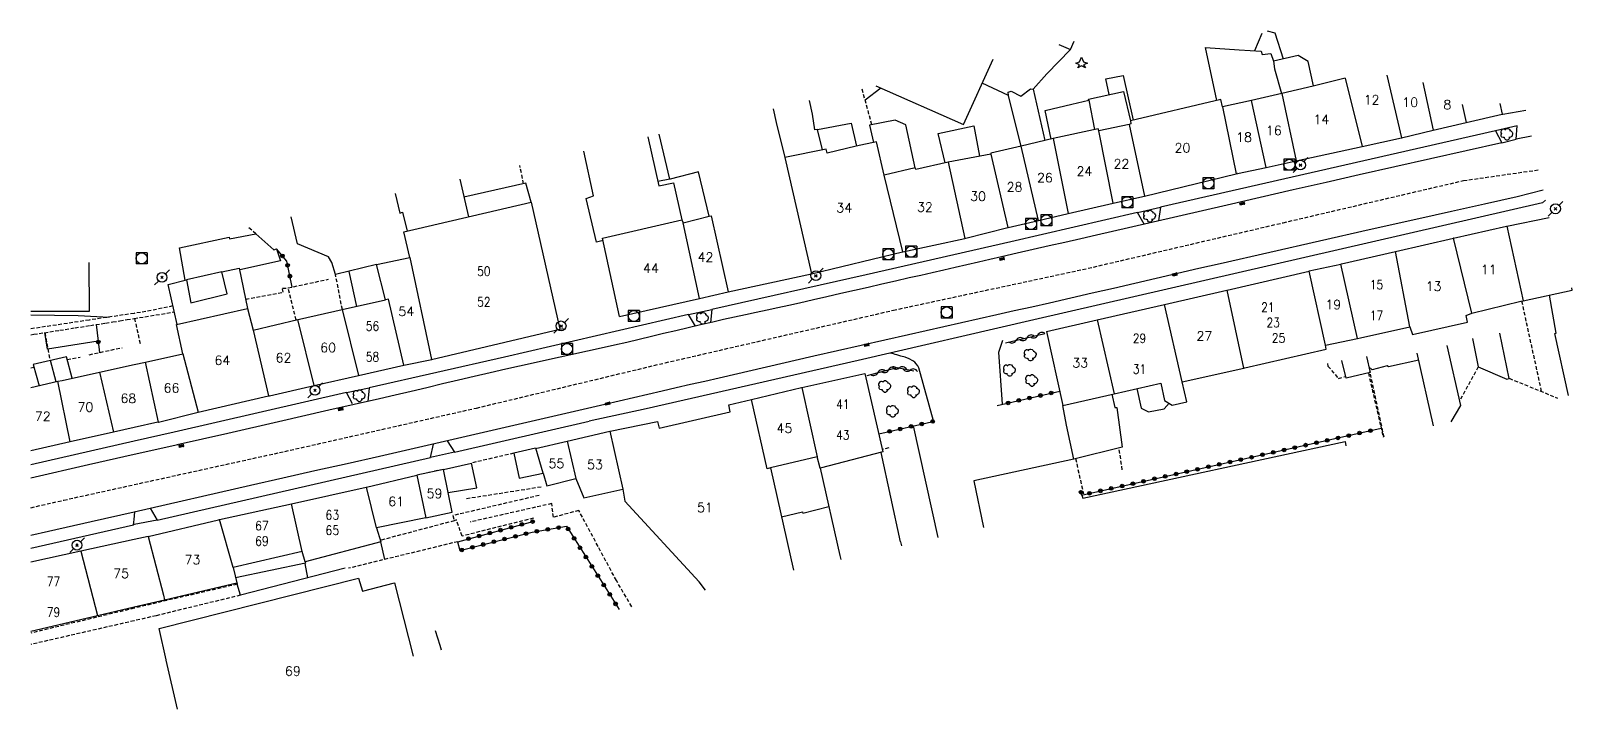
# Model space of a CAD drawing. Header units: millimetres. Extents: x 254999 to 256000, y 142999 to 144000.
# Drawn here: x 255000 to 255209, y 143312.3 to 143404.2 of the extents above; entities that cross this region are included whole.
import ezdxf
from ezdxf.enums import TextEntityAlignment as Align

# ---------------------------------------------------------------- set-up
doc = ezdxf.new("R2010")
doc.units = ezdxf.units.MM
doc.linetypes.add('DASHED', pattern=[0.75, 0.5, -0.25])
doc.layers.get('0').update_dxf_attribs({"linetype": 'CONTINUOUS'})
for name, color, linetype in [('W0001', 6, 'DASHED'), ('W0006', 2, 'CONTINUOUS'), ('W0008', 7, 'CONTINUOUS'), ('W0014', 7, 'CONTINUOUS'), ('W0017', 7, 'CONTINUOUS'), ('W0101', 7, 'CONTINUOUS'), ('W0104', 1, 'CONTINUOUS'), ('W0112', 1, 'DASHED'), ('W0300', 7, 'CONTINUOUS'), ('W0303', 7, 'CONTINUOUS'), ('W0310', 3, 'CONTINUOUS'), ('W0323', 7, 'CONTINUOUS'), ('W0401', 7, 'CONTINUOUS'), ('W0420', 7, 'CONTINUOUS'), ('W0473', 7, 'CONTINUOUS'), ('W0991', 7, 'CONTINUOUS'), ('W1102', 7, 'CONTINUOUS')]:
    doc.layers.add(name, color=color, linetype=linetype)
doc.styles.get("Standard").update_dxf_attribs({"font": 'romans.shx', "width": 0.85})

# ---------------------------------------------------------------- blocks, each defined once
blk = doc.blocks.new('T473')
for p, q in [((-0.166667, 0.166667), (0.166667, -0.166667)), ((-0.166667, -0.166667), (0.166667, 0.166667)), ((0.500001, 0.500001), (1.000002, 1.000002)), ((-1.000002, -1.000002), (-0.500001, -0.500001))]:
    blk.add_line(p, q)
blk.add_ellipse((0, 0), major_axis=(0.471405, 0.471405), ratio=1, start_param=5.4977871438, end_param=11.780972451)
blk = doc.blocks.new('T420')
for p, q in [((0.75, 0.75), (-0.75, 0.75)), ((-0.75, 0.75), (-0.75, -0.75)), ((0.75, 0.75), (0.75, -0.75)), ((0.75, -0.75), (-0.75, -0.75))]:
    blk.add_line(p, q)
blk.add_ellipse((0, 0), major_axis=(-0.53, 0.53), ratio=1, start_param=3.926991, end_param=10.210176)
blk = doc.blocks.new('T401')
for p, q in [((-0.3, 0.3), (0, 0.3)), ((-0.3, -0.25), (-0.3, 0.3)), ((-0.3, 0.15), (0, 0.15)), ((-0.3, 0), (0, 0)), ((0, 0.3), (0, -0.25)), ((-0.3, -0.15), (0, -0.15)), ((-0.3, -0.25), (-0.3, -0.3)), ((-0.3, -0.3), (0, -0.3)), ((0, -0.3), (0, -0.25))]:
    blk.add_line(p, q)
blk = doc.blocks.new('T300')
for p, q in [((-0.8, 0.51), (-0.86, 0.34)), ((-0.86, 0.34), (-0.86, 0.17)), ((-0.86, 0.17), (-0.74, 0.06)), ((-0.69, 0.63), (-0.8, 0.51)), ((-0.8, -0.06), (-0.74, 0.06)), ((-0.74, 0.06), (-0.69, 0.11)), ((-0.57, 0.69), (-0.69, 0.63)), ((-0.46, 0.69), (-0.57, 0.69)), ((-0.29, 0.63), (-0.46, 0.69)), ((-0.29, 0.63), (-0.17, 0.74)), ((-0.23, 0.57), (-0.29, 0.63)), ((-0.17, 0.74), (-0.06, 0.8)), ((-0.06, 0.8), (0.06, 0.8)), ((0.06, 0.8), (0.23, 0.74)), ((0.23, 0.74), (0.34, 0.63)), ((0.34, 0.63), (0.4, 0.51)), ((0.46, 0.46), (0.34, 0.46)), ((0.4, 0.51), (0.4, 0.46)), ((0.57, 0.4), (0.46, 0.46)), ((0.57, 0.4), (0.69, 0.29)), ((0.69, 0.29), (0.74, 0.17)), ((0.74, 0.06), (0.69, -0.17)), ((0.74, 0.17), (0.74, 0.06)), ((-0.8, -0.17), (-0.8, -0.06)), ((-0.8, -0.23), (-0.8, -0.17)), ((-0.74, -0.34), (-0.8, -0.23)), ((-0.69, -0.4), (-0.74, -0.34)), ((-0.51, -0.46), (-0.69, -0.4)), ((-0.4, -0.46), (-0.51, -0.46)), ((-0.4, -0.46), (-0.34, -0.46)), ((-0.34, -0.46), (-0.34, -0.4)), ((-0.34, -0.51), (-0.34, -0.46)), ((-0.29, -0.63), (-0.34, -0.51)), ((-0.17, -0.74), (-0.29, -0.63)), ((-0.06, -0.8), (-0.17, -0.74)), ((0.06, -0.8), (-0.06, -0.8)), ((0.17, -0.74), (0.06, -0.8)), ((0.23, -0.69), (0.17, -0.74)), ((0.29, -0.46), (0.23, -0.46)), ((0.29, -0.63), (0.23, -0.69)), ((0.46, -0.4), (0.29, -0.46)), ((0.34, -0.51), (0.29, -0.63)), ((0.34, -0.51), (0.34, -0.46)), ((0.57, -0.34), (0.46, -0.4)), ((0.63, -0.29), (0.57, -0.34)), ((0.69, -0.17), (0.63, -0.29))]:
    blk.add_line(p, q)
blk = doc.blocks.new('T303')
for p, q in [((-0.77, 0), (-0.28, 0.21)), ((-0.28, -0.21), (-0.77, 0)), ((-0.28, 0.21), (0, 0.83)), ((0, 0.83), (0.28, 0.21)), ((0.28, 0.21), (0.83, 0)), ((0.83, 0), (0.28, -0.21)), ((-0.49, -0.63), (-0.28, -0.21)), ((0, -0.35), (-0.49, -0.63)), ((0.56, -0.63), (0, -0.35)), ((0.28, -0.21), (0.56, -0.63))]:
    blk.add_line(p, q)
blk = doc.blocks.new('t310o')
at = {"color": 0, "linetype": 'Continuous'}
for centre, start, end in [((-0.5, 0.38), 216.8699, 323.1304), ((0.5, -0.37), 36.8699, 143.1303)]:
    blk.add_arc(centre, 0.625, start, end, dxfattribs=at)
blk = doc.blocks.new('t323o')
at = {"color": 0, "linetype": 'Continuous'}
for radius in [0.25, 0.15]:
    blk.add_circle((0, 0), radius, dxfattribs=at)

msp = doc.modelspace()

# ---------------------------------------------------------------- linework, layer by layer
at = {"layer": 'W0001'}
for points in [[(255014, 143342.71), (255033.71, 143347.05), (255060.42, 143353.09), (255086.02, 143359.22), (255116.95, 143366.34), (255143.37, 143372.03), (255169.8, 143378.2), (255194.24, 143383.91), (255204.47, 143385.37)], [(255000, 143339.59), (255004.47, 143340.61), (255014, 143342.71)]]:
    msp.add_lwpolyline(points, dxfattribs=at)
at = {"layer": 'W0006'}
for points in [[(255198.58, 143390.63), (255153.17, 143380.29)], [(255198.58, 143390.63), (255199.46, 143389.02)], [(255205.37, 143381.26), (255204.98, 143380.89), (255136, 143365.05), (255112.17, 143359.54), (255083.42, 143353), (255075.72, 143351.29)], [(255150.96, 143378.01), (255150.05, 143379.57), (255132.89, 143375.62), (255113.26, 143371.14), (255092.33, 143366.45), (255092.14, 143364.67)], [(255153.17, 143380.29), (255152.92, 143378.46)], [(255090.14, 143364.2), (255089.18, 143365.77), (255064.23, 143360), (255045.88, 143355.84), (255045.69, 143353.99)], [(255043.62, 143353.64), (255042.8, 143355.18), (255019.42, 143349.81)], [(255019.42, 143349.81), (255014, 143348.58)], [(255056.47, 143348.64), (255057.44, 143347.11), (255075.72, 143351.29)], [(255123.03, 143335.53), (255119.69, 143350.68)], [(255014, 143348.58), (255000, 143345.4)], [(255016.17, 143339.5), (255017.13, 143337.91), (255054.2, 143346.38), (255054.62, 143348.21)], [(255141.42, 143346.18), (255127.87, 143343.21), (255129.16, 143336.91)], [(255014, 143337.98), (255014.1, 143339.03)], [(255000, 143334.1), (255013.93, 143337.28), (255014, 143337.98)]]:
    msp.add_lwpolyline(points, dxfattribs=at)
at = {"layer": 'W0008'}
for points in [[(255199.46, 143389.01), (255201.4, 143389.51)], [(255199.43, 143389.01), (255194.6, 143387.93), (255189.76, 143386.85), (255184.93, 143385.76), (255180.1, 143384.67), (255175.62, 143383.66), (255171.15, 143382.64), (255166.67, 143381.61), (255162.2, 143380.59), (255158.85, 143379.82), (255155.51, 143379.06), (255152.16, 143378.29), (255148.81, 143377.52), (255146.66, 143377.03), (255144.51, 143376.53), (255142.36, 143376.04), (255140.21, 143375.54), (255138.06, 143375.05), (255135.9, 143374.56), (255133.75, 143374.06), (255131.6, 143373.57), (255130.04, 143373.21), (255128.48, 143372.86), (255126.91, 143372.5), (255125.35, 143372.14), (255123.79, 143371.79), (255122.22, 143371.43), (255120.66, 143371.07), (255119.1, 143370.72), (255117.24, 143370.29), (255115.38, 143369.87), (255113.53, 143369.44), (255111.67, 143369.01), (255109.81, 143368.59), (255107.95, 143368.16), (255106.1, 143367.74), (255104.24, 143367.32), (255102.77, 143367), (255101.29, 143366.67), (255099.82, 143366.35), (255098.35, 143366.04), (255096.88, 143365.72), (255095.4, 143365.39), (255093.93, 143365.07), (255092.46, 143364.74), (255090.8, 143364.36), (255089.13, 143363.97), (255087.47, 143363.57), (255085.8, 143363.18), (255084.14, 143362.78), (255082.48, 143362.38), (255080.81, 143361.99), (255079.15, 143361.61), (255077.31, 143361.19), (255075.47, 143360.78), (255073.62, 143360.38), (255071.78, 143359.97), (255069.94, 143359.57), (255068.09, 143359.16), (255066.25, 143358.75), (255064.41, 143358.34), (255062.27, 143357.85), (255060.12, 143357.35), (255057.98, 143356.86), (255055.84, 143356.35), (255053.7, 143355.85), (255051.56, 143355.35), (255049.41, 143354.85), (255047.27, 143354.35), (255040.42, 143352.78), (255033.57, 143351.21), (255026.71, 143349.65), (255019.86, 143348.09)], [(255205.07, 143382.6), (255201.52, 143381.71), (255197.08, 143380.73), (255192.64, 143379.74), (255188.21, 143378.74), (255181.46, 143377.23), (255174.72, 143375.71), (255167.98, 143374.18), (255161.24, 143372.65), (255158.35, 143371.99), (255155.46, 143371.32), (255152.57, 143370.65), (255149.68, 143369.98), (255146.79, 143369.31), (255143.9, 143368.64), (255141.01, 143367.97), (255138.12, 143367.31), (255135.73, 143366.77), (255133.34, 143366.24), (255130.96, 143365.7), (255128.57, 143365.17), (255126.18, 143364.64), (255123.8, 143364.1), (255121.41, 143363.57), (255119.02, 143363.03), (255112.59, 143361.57), (255106.17, 143360.1), (255099.74, 143358.62), (255093.32, 143357.15), (255091.38, 143356.7), (255089.45, 143356.26), (255087.52, 143355.81), (255085.58, 143355.36), (255083.65, 143354.92), (255081.72, 143354.47), (255079.78, 143354.02), (255077.85, 143353.58), (255070.2, 143351.81), (255062.56, 143350.05), (255054.91, 143348.29), (255047.27, 143346.54), (255042.89, 143345.55), (255038.52, 143344.56), (255034.15, 143343.58), (255029.77, 143342.6)], [(255019.93, 143348.11), (255014, 143346.78)], [(255014, 143346.78), (255007.81, 143345.39), (255000, 143343.6)], [(255029.78, 143342.6), (255014, 143339)], [(255014, 143339), (255008.2, 143337.68), (255002.41, 143336.36), (255000, 143335.82)]]:
    msp.add_lwpolyline(points, dxfattribs=at)
at = {"layer": 'W0014'}
for points in [[(255201.4, 143389.51), (255201.55, 143391.32), (255198.58, 143390.63)], [(255203.48, 143389.92), (255201.4, 143389.51)], [(255150.05, 143379.57), (255153.17, 143380.29)], [(255089.18, 143365.77), (255092.33, 143366.45)], [(255042.8, 143355.18), (255045.88, 143355.84)], [(255057.44, 143347.11), (255054.2, 143346.38)], [(255014, 143337.29), (255013.93, 143337.28)], [(255017.13, 143337.91), (255014, 143337.29)]]:
    msp.add_lwpolyline(points, dxfattribs=at)
at = {"layer": 'W0017'}
for points in [[(255000, 143365.71), (255006.42, 143365.65), (255010.64, 143365.42)], [(255131.74, 143353.62), (255131.26, 143360.67), (255131.8, 143362.3)], [(255120.4, 143358.53), (255120.25, 143358.8), (255120.06, 143359.06), (255119.84, 143359.29), (255119.59, 143359.49), (255119.08, 143359.77), (255118.54, 143359.97), (255117.98, 143360.12), (255117.44, 143360.28), (255117.2, 143360.35), (255116.97, 143360.42), (255116.73, 143360.48), (255116.49, 143360.54)], [(255122.4, 143351.34), (255120.39, 143358.52)], [(255142.3, 143341.95), (255142.62, 143340.87), (255178.2, 143348.56), (255178.31, 143347.99)], [(255054.82, 143322.93), (255055.45, 143320.98), (255055.63, 143320.34)]]:
    msp.add_lwpolyline(points, dxfattribs=at)
at = {"layer": 'W0101'}
for points in [[(255178.21, 143397.8), (255173.85, 143396.71), (255169.61, 143395.69)], [(255169.61, 143395.69), (255165.49, 143394.78)], [(255100.66, 143393.65), (255101.08, 143391.76), (255102.25, 143387.02)], [(255161.57, 143393.92), (255161.35, 143394.88), (255149.09, 143392.02), (255149.17, 143391.58), (255149.16, 143391.58), (255148.91, 143391.53)], [(255165.49, 143394.78), (255161.57, 143393.92)], [(255199.5, 143392.9), (255199.6, 143392.92), (255202.7, 143393.46), (255202.7, 143393.46), (255202.7, 143393.46)], [(255148.91, 143391.53), (255144.82, 143390.63)], [(255190.12, 143390.72), (255194.62, 143391.76)], [(255194.62, 143391.76), (255199.5, 143392.9)], [(255091.97, 143379.07), (255090.55, 143385.1), (255086.7, 143384.09), (255086.64, 143384.08), (255085.2, 143390.18)], [(255115.71, 143384.64), (255114.65, 143389.17), (255111.92, 143388.57), (255107.99, 143387.63), (255107.84, 143388.19), (255102.25, 143387.02)], [(255138.6, 143389.6), (255134.28, 143388.58)], [(255144.82, 143390.63), (255144.81, 143390.63), (255144.83, 143390.63), (255144.74, 143390.92), (255138.62, 143389.61), (255138.6, 143389.6)], [(255180.51, 143388.55), (255185.84, 143389.71)], [(255185.84, 143389.71), (255185.87, 143389.72), (255185.85, 143389.72), (255190.12, 143390.72)], [(255130.15, 143387.5), (255124.39, 143386.4)], [(255134.28, 143388.58), (255130.15, 143387.61), (255130.15, 143387.5)], [(255171.58, 143386.59), (255180.51, 143388.55)], [(255124.39, 143386.4), (255119.98, 143385.39), (255119.89, 143385.62), (255115.71, 143384.64)], [(255163.43, 143384.81), (255163.64, 143384.85), (255163.63, 143384.85), (255167.5, 143385.7)], [(255167.5, 143385.7), (255171.58, 143386.59)], [(255150.98, 143381.81), (255163.43, 143384.81)], [(255051.38, 143373.51), (255050.57, 143376.95), (255067.85, 143381)], [(255067.85, 143381), (255071.73, 143363.77)], [(255140.65, 143379.43), (255146.75, 143380.83)], [(255146.75, 143380.83), (255150.79, 143381.77), (255150.98, 143381.81)], [(255088.43, 143378.2), (255091.97, 143379.07)], [(255136.65, 143378.51), (255140.65, 143379.43)], [(255200.11, 143377.73), (255205.88, 143378.93)], [(255079.82, 143365.48), (255077.5, 143376.13), (255088.25, 143378.58), (255088.43, 143378.2)], [(255126.62, 143376.08), (255126.79, 143376.12), (255126.78, 143376.13), (255132.45, 143377.54)], [(255132.45, 143377.54), (255132.51, 143377.55), (255136.65, 143378.51)], [(255192.91, 143376.13), (255200.09, 143377.73), (255200.08, 143377.73), (255200.11, 143377.73)], [(255118.22, 143374.24), (255118.23, 143374.24), (255126.62, 143376.08)], [(255185.02, 143374.31), (255192.88, 143376.13), (255192.87, 143376.13), (255192.91, 143376.13)], [(255007.88, 143372.81), (255007.91, 143366.18), (255000, 143366.19)], [(255046.87, 143372.53), (255051.38, 143373.51), (255051.38, 143373.51)], [(255048.07, 143367.76), (255048.07, 143367.76), (255046.87, 143372.53)], [(255105.83, 143371.29), (255118.21, 143374.25), (255118.22, 143374.24)], [(255173.31, 143371.65), (255173.33, 143371.67), (255173.32, 143371.66), (255177.63, 143372.6)], [(255177.63, 143372.6), (255177.72, 143372.62), (255185.02, 143374.31)], [(255094.55, 143368.83), (255105.83, 143371.29)], [(255162.19, 143369.05), (255173.31, 143371.65)], [(255090.67, 143367.95), (255094.54, 143368.83)], [(255153.73, 143367.11), (255162.16, 143369.05), (255162.15, 143369.04), (255162.19, 143369.05)], [(255202.34, 143367.62), (255208.99, 143369.06), (255208.92, 143369.37)], [(255020.61, 143360.43), (255019.73, 143364.39), (255029.4, 143366.58), (255030.14, 143363.66)], [(255036.2, 143365.07), (255036.45, 143365.13), (255042.22, 143366.44)], [(255042.22, 143366.44), (255048.07, 143367.76), (255048.07, 143367.76)], [(255079.82, 143365.48), (255090.66, 143367.95), (255090.64, 143367.94), (255090.67, 143367.95)], [(255144.58, 143365.02), (255153.73, 143367.11)], [(255195.38, 143365.96), (255195.38, 143365.96), (255202.03, 143367.55), (255202.34, 143367.62)], [(255030.14, 143363.66), (255036.2, 143365.07)], [(255137.71, 143363.44), (255144.58, 143365.02)], [(255179.9, 143362.53), (255180.31, 143362.62), (255180.3, 143362.61), (255186.99, 143364.08)], [(255186.99, 143364.08), (255187.32, 143363.05), (255194.78, 143364.73), (255194.6, 143365.65), (255195.38, 143365.96)], [(255054.34, 143359.68), (255054.34, 143359.68), (255071.73, 143363.77)], [(255137.71, 143363.44), (255139.95, 143353.42), (255146.9, 143355.03)], [(255175.55, 143361.61), (255175.55, 143361.61), (255179.9, 143362.53)], [(255015.56, 143359.32), (255020.61, 143360.43)], [(255164.47, 143358.51), (255164.61, 143358.55), (255175.65, 143361.05), (255175.55, 143361.61)], [(255003.68, 143356.71), (255004.25, 143356.84), (255009.3, 143357.95)], [(255009.3, 143357.95), (255014, 143358.98)], [(255014, 143358.98), (255015.56, 143359.32)], [(255044.41, 143357.5), (255050.59, 143358.9), (255050.58, 143358.9)], [(255050.58, 143358.9), (255050.58, 143358.9), (255054.35, 143359.68), (255054.34, 143359.68)], [(255104.52, 143355.88), (255113.1, 143357.77)], [(255113.09, 143357.77), (255115.52, 143347.14), (255107.03, 143344.95), (255106.63, 143346.47)], [(255156.12, 143356.65), (255164.47, 143358.51)], [(255000, 143355.87), (255003.68, 143356.71)], [(255032.24, 143354.73), (255032.34, 143354.75), (255038.44, 143356.14)], [(255038.44, 143356.14), (255044.41, 143357.5)], [(255097.73, 143354.23), (255097.73, 143354.23), (255104.49, 143355.87), (255104.52, 143355.88)], [(255146.9, 143355.03), (255153.2, 143356.48), (255153.7, 143354.1), (255154.75, 143353.49), (255156.75, 143353.92), (255156.12, 143356.65)], [(255022.69, 143352.53), (255022.69, 143352.53), (255032.24, 143354.73)], [(255078.52, 143349.97), (255078.53, 143349.97), (255084.96, 143351.28), (255085.18, 143350.38), (255094.8, 143352.58), (255094.62, 143353.54), (255097.73, 143354.23)], [(255017.3, 143351.19), (255022.69, 143352.52), (255022.69, 143352.53)], [(255011.21, 143349.81), (255005.35, 143348.49)], [(255014, 143350.45), (255011.21, 143349.81)], [(255017.23, 143351.18), (255014, 143350.45)], [(255072.72, 143348.62), (255078.52, 143349.97)], [(255005.35, 143348.49), (255000, 143347.27)], [(255068.44, 143347.62), (255072.72, 143348.62)], [(255069.47, 143344.27), (255068.49, 143347.64)], [(255106.63, 143346.47), (255106.63, 143346.47), (255100.3, 143344.97)], [(255045.52, 143342.38), (255052.32, 143344)], [(255053.55, 143338.23), (255057.15, 143339), (255056.59, 143341.63), (255055.95, 143344.78), (255052.32, 143343.99)], [(255069.47, 143344.27), (255069.46, 143344.27), (255069.98, 143342.55), (255073.9, 143343.53)], [(255073.9, 143343.53), (255074.96, 143340.91), (255080.26, 143342.11)], [(255100.3, 143344.97), (255103.39, 143331.11)], [(255035.33, 143340.13), (255045.47, 143342.37), (255045.47, 143342.37), (255045.52, 143342.38)], [(255080.26, 143342.11), (255080.54, 143340.45)], [(255025.57, 143337.98), (255035.33, 143340.13)], [(255090.62, 143329.53), (255080.54, 143340.45)], [(255015.89, 143335.7), (255025.44, 143337.95), (255025.57, 143337.98)], [(255046.88, 143336.87), (255047.47, 143334.97), (255037.2, 143332.26), (255036.78, 143333.64)], [(255053.55, 143338.23), (255046.88, 143336.87)], [(255014, 143335.29), (255006.78, 143333.69)], [(255015.89, 143335.7), (255015.89, 143335.7), (255014, 143335.29)], [(255006.78, 143333.69), (255000, 143332.19)], [(255036.78, 143333.64), (255027.43, 143331.48)], [(255027.43, 143331.48), (255027.99, 143329.21)], [(255019.88, 143312.29), (255018.36, 143318.94), (255018.37, 143318.96), (255017.38, 143323.21), (255044.44, 143330.05), (255044.95, 143328.27), (255049.32, 143329.4), (255051.84, 143319.49)], [(255018.13, 143327.12), (255027.93, 143329.42)], [(255091.5, 143328.43), (255090.63, 143329.52)], [(255014, 143326.16), (255018.13, 143327.12)], [(255000, 143322.87), (255009.02, 143324.99)], [(255009.02, 143324.99), (255014, 143326.16)]]:
    msp.add_lwpolyline(points, dxfattribs=at)
at = {"layer": 'W0104'}
for points in [[(255166.93, 143403.86), (255165.92, 143401.48)], [(255167.64, 143404.2), (255168.66, 143403.92), (255169.78, 143400.4)], [(255140.95, 143401.66), (255137.76, 143398.38), (255135.89, 143396.3), (255135.89, 143396.29)], [(255139.39, 143402.35), (255140.95, 143401.66), (255141.46, 143402.82)], [(255160.83, 143394.76), (255159.27, 143401.93), (255163.85, 143401.62), (255163.82, 143401.62), (255166.81, 143401.43), (255166.95, 143401), (255168.12, 143401.14), (255168.48, 143400.11)], [(255114.56, 143396.77), (255126.46, 143391.52), (255130.5, 143400.35)], [(255173.91, 143396.73), (255173.21, 143400.06), (255171.85, 143400.86), (255168.48, 143400.11)], [(255168.48, 143400.11), (255168.63, 143399.04), (255169.59, 143395.69)], [(255146.19, 143395.56), (255145.76, 143397.69), (255148.12, 143398.15), (255149.46, 143392.11)], [(255113.12, 143394.83), (255115.23, 143396.48)], [(255134.26, 143388.58), (255132.58, 143395.41), (255132.56, 143395.42), (255129.01, 143397.1)], [(255132.55, 143395.42), (255132.51, 143395.9), (255132.94, 143396.03), (255134.25, 143395.35), (255135.54, 143396.36), (255135.89, 143396.29)], [(255135.89, 143396.29), (255137.48, 143389.34)], [(255138.33, 143389.54), (255137.53, 143393.41), (255141.17, 143394.25), (255143.45, 143394.8), (255143.44, 143394.79), (255143.4, 143394.96), (255148.14, 143395.98), (255149.09, 143392.02)], [(255106.68, 143390.83), (255106.32, 143390.77), (255105.99, 143392.92), (255105.99, 143392.93), (255105.57, 143394.76)], [(255143.45, 143394.8), (255144.23, 143390.81)], [(255107.35, 143388.08), (255106.68, 143390.83), (255111.22, 143391.7), (255111.94, 143388.57)], [(255119.89, 143385.62), (255118.65, 143391.46), (255117.18, 143392.08), (255113.73, 143391.4), (255114.24, 143389.08)], [(255123.97, 143386.33), (255123.02, 143390.27), (255127.86, 143391.33), (255128.64, 143387.21)], [(255083.68, 143389.84), (255085.14, 143383.21), (255087.16, 143383.59), (255088.25, 143378.58)], [(255077.58, 143375.78), (255076.7, 143375.56), (255075.3, 143381.49), (255076.3, 143381.83), (255074.96, 143387.88)], [(255058.16, 143384.11), (255059.36, 143379.01)], [(255067.85, 143381), (255067.1, 143383.54), (255058.73, 143381.66)], [(255086.64, 143384.08), (255085.01, 143383.8)], [(255049.4, 143382.14), (255050.02, 143379.49), (255050.39, 143379.61), (255051.01, 143377.06)], [(255046.87, 143372.53), (255041.31, 143371.17), (255040.81, 143372.82), (255040.36, 143373.57), (255036.18, 143375.34), (255035.32, 143378.98)], [(255020.93, 143370.41), (255020.14, 143374.82), (255026.87, 143376.24), (255026.93, 143376), (255030.52, 143376.68), (255032.96, 143374.52), (255033.31, 143374.64), (255033.86, 143373.03), (255028.32, 143371.8)], [(255019.84, 143364.42), (255018.6, 143369.84), (255021.09, 143370.44), (255021.7, 143367.35), (255026.62, 143368.57), (255025.92, 143371.55), (255028.27, 143372.06), (255029.4, 143366.58)], [(255025.92, 143371.55), (255021.09, 143370.44)], [(255043.1, 143371.6), (255044.14, 143366.87)], [(255208.51, 143354.79), (255206.64, 143363.17), (255206.82, 143363.22), (255205.93, 143368.4)], [(255008.85, 143364.4), (255009.14, 143362.14), (255002.26, 143361.07), (255001.89, 143363.31)], [(255195.47, 143362.52), (255196.25, 143358.66), (255200.11, 143357.01), (255200.44, 143357.1), (255199.18, 143363.23), (255199.18, 143363.23), (255199.18, 143363.23)], [(255005.59, 143357.14), (255004.84, 143360.01), (255000.31, 143359), (255001.12, 143356.12)], [(255181.1, 143360.06), (255181.58, 143357.89), (255178.36, 143357.12), (255177.75, 143359.53)], [(255190.17, 143350.66), (255187.96, 143360.54)], [(255192, 143361.57), (255193.86, 143353.44), (255192.55, 143351.2)], [(255003.45, 143356.66), (255002.68, 143359.53)], [(255188.18, 143359.58), (255184.08, 143358.66), (255183.91, 143358.8), (255181.87, 143358.25), (255181.41, 143358.67)], [(255149.94, 143355.73), (255150.54, 143353.09), (255151.56, 143352.57), (255153.66, 143352.96), (255154.33, 143353.73)], [(255146.58, 143354.95), (255146.99, 143353.18), (255147.27, 143353.16), (255147.98, 143347.79), (255141.42, 143346.18), (255140.44, 143350.79), (255139.95, 143353.42)], [(255017.25, 143351.18), (255017.3, 143351.19)], [(255068.44, 143347.63), (255068.43, 143347.63), (255065.48, 143346.97)], [(255055.94, 143344.78), (255055.95, 143344.78), (255059.77, 143345.64)], [(255056.59, 143341.63), (255060.49, 143342.29), (255059.77, 143345.64)], [(255065.48, 143346.97), (255066.21, 143343.58), (255069.47, 143344.27)], [(255118.09, 143334.42), (255117.95, 143334.98), (255117.94, 143334.98), (255115.3, 143347.08)], [(255107.03, 143344.95), (255109.71, 143333.09), (255109.7, 143333.09), (255109.82, 143332.56)], [(255101.79, 143338.35), (255104.63, 143339.04), (255104.69, 143338.86), (255108.2, 143339.77)], [(255048.01, 143332.58), (255047.47, 143334.97)], [(255037.2, 143332.27), (255037.23, 143332.05), (255027.77, 143330.1)], [(255042.61, 143331.41), (255028.41, 143327.72), (255027.97, 143329.22)], [(255037.16, 143332.03), (255037.5, 143330.08)]]:
    msp.add_lwpolyline(points, dxfattribs=at)
at = {"layer": 'W0112'}
for points in [[(255114.04, 143391.46), (255112.7, 143396.36)], [(255066.82, 143383.48), (255066.31, 143385.94)], [(255030.51, 143376.68), (255029.41, 143377.65)], [(255029.13, 143367.84), (255034.22, 143368.77), (255034.11, 143369.32), (255034.89, 143369.37), (255040.35, 143370.54)], [(255042.24, 143366.45), (255041.31, 143371.17)], [(255035.96, 143365.02), (255034.88, 143369.37)], [(255019.26, 143366.92), (255015.6, 143366.16), (255014, 143365.92)], [(255014, 143365.22), (255019.45, 143366.11)], [(255204.84, 143355.35), (255202.17, 143367.58)], [(255014, 143365.92), (255007.92, 143365.01), (255000, 143363.82)], [(255000, 143363.02), (255000.39, 143363.08), (255001.12, 143363.19), (255001.84, 143363.3), (255003.92, 143363.63), (255005.99, 143363.95), (255008.07, 143364.27), (255010.14, 143364.6), (255011.11, 143364.76), (255012.07, 143364.91), (255013.04, 143365.07), (255014, 143365.22)], [(255014.05, 143365.24), (255014.84, 143361.74)], [(255001.92, 143363.31), (255002.61, 143359.52)], [(255071.73, 143363.77), (255072.5, 143363.93)], [(255004.93, 143359.65), (255006.7, 143360)], [(255007.92, 143360.31), (255012.39, 143361.27)], [(255000, 143358.55), (255000.41, 143358.64)], [(255175.81, 143359.14), (255175.88, 143358.77), (255177.29, 143357.11), (255178.3, 143357.38)], [(255181.36, 143357.84), (255183.03, 143350.64), (255183.37, 143349.13)], [(255183.49, 143349.15), (255181.56, 143358.01)], [(255196.26, 143358.66), (255193.72, 143354.04)], [(255200.45, 143357.12), (255206.98, 143354.45)], [(255116.33, 143347.7), (255115.45, 143347.46)], [(255147.99, 143344.71), (255147.55, 143347.68)], [(255065.48, 143346.97), (255059.77, 143345.64)], [(255141.66, 143346.24), (255142.71, 143341.48)], [(255055.94, 143344.78), (255053.87, 143344.33)], [(255068.93, 143341.25), (255057.2, 143338.51), (255057.41, 143337.81), (255047.32, 143335.15)], [(255059.06, 143340.83), (255069.29, 143342.44)], [(255070.62, 143340.14), (255059.55, 143337.64)], [(255081.47, 143326.17), (255079.39, 143329.72), (255074.3, 143339.2), (255070.86, 143338.3), (255070.62, 143340.14)], [(255068.14, 143338.17), (255058.49, 143335.74), (255057.7, 143337.92), (255057.41, 143337.81)], [(255057.9, 143334.98), (255043.07, 143331.38)], [(255027.98, 143329.22), (255017.77, 143326.86), (255014, 143325.96)], [(255028.41, 143327.72), (255016.98, 143324.95), (255014, 143324.26)], [(255014, 143325.96), (255000, 143322.6)], [(255014, 143324.26), (255000, 143321.05)]]:
    msp.add_lwpolyline(points, dxfattribs=at)
at = {"layer": 'W0310'}
for points in [[(255132.14, 143361.92), (255137.49, 143363.17)], [(255113.41, 143357.5), (255117.45, 143358.58), (255119.73, 143358.13)]]:
    msp.add_lwpolyline(points, dxfattribs=at)
at = {"layer": 'W0323'}
for points in [[(255035.43, 143369.49), (255034.7, 143372.99), (255033.31, 143374.64)], [(255009.13, 143362.15), (255009.33, 143360.55)], [(255131.04, 143353.45), (255139.51, 143355.39)], [(255114.96, 143349.6), (255122.55, 143351.33)], [(255142.33, 143341.9), (255142.47, 143341.3), (255183.1, 143350.34)], [(255057.83, 143334.96), (255058.15, 143333.79), (255067.99, 143336.29), (255072.61, 143337.07), (255078.64, 143327.61), (255079.75, 143325.78)], [(255057.9, 143334.98), (255068.24, 143337.77)]]:
    msp.add_lwpolyline(points, dxfattribs=at)
at = {"layer": 'W1102'}
for points in [[(255178.21, 143397.8), (255180.51, 143388.55)], [(255183.85, 143398.18), (255185.84, 143389.71)], [(255169.61, 143395.69), (255171.58, 143386.59)], [(255188.76, 143397.21), (255190.12, 143390.72)], [(255161.57, 143393.92), (255163.43, 143384.81)], [(255167.5, 143385.7), (255165.49, 143394.78)], [(255194.07, 143394.24), (255194.07, 143394.24), (255194.62, 143391.76)], [(255199.17, 143394.35), (255199.5, 143392.9)], [(255148.91, 143391.53), (255150.98, 143381.81)], [(255138.6, 143389.6), (255140.65, 143379.43)], [(255146.75, 143380.83), (255144.82, 143390.63)], [(255102.25, 143387.02), (255105.83, 143371.29)], [(255130.15, 143387.5), (255132.45, 143377.54)], [(255136.65, 143378.51), (255134.28, 143388.58)], [(255124.39, 143386.4), (255126.62, 143376.08)], [(255118.22, 143374.24), (255115.71, 143384.64)], [(255091.97, 143379.07), (255092.25, 143379.13), (255094.55, 143368.83)], [(255090.67, 143367.95), (255088.43, 143378.2)], [(255200.11, 143377.73), (255202.34, 143367.62)], [(255195.38, 143365.96), (255192.91, 143376.13)], [(255051.38, 143373.51), (255054.34, 143359.68)], [(255179.9, 143362.53), (255177.63, 143372.6)], [(255186.99, 143364.08), (255185.02, 143374.31)], [(255175.55, 143361.61), (255173.31, 143371.65)], [(255164.47, 143358.51), (255162.19, 143369.05)], [(255042.22, 143366.44), (255044.41, 143357.5)], [(255050.58, 143358.9), (255048.49, 143367.84), (255048.07, 143367.76)], [(255156.12, 143356.65), (255153.73, 143367.11)], [(255038.44, 143356.14), (255036.2, 143365.07)], [(255144.58, 143365.02), (255146.9, 143355.03)], [(255030.14, 143363.66), (255032.24, 143354.73)], [(255020.61, 143360.43), (255022.69, 143352.53)], [(255009.3, 143357.95), (255011.21, 143349.81)], [(255017.3, 143351.19), (255015.56, 143359.32)], [(255005.35, 143348.49), (255003.68, 143356.71)], [(255104.52, 143355.88), (255106.63, 143346.47)], [(255100.3, 143344.97), (255099.83, 143344.83), (255097.73, 143354.23)], [(255078.52, 143349.97), (255080.26, 143342.11)], [(255072.72, 143348.62), (255073.9, 143343.53)], [(255052.32, 143343.99), (255053.55, 143338.23)], [(255046.88, 143336.87), (255045.52, 143342.38)], [(255036.78, 143333.64), (255035.33, 143340.13)], [(255027.43, 143331.48), (255025.57, 143337.98)], [(255015.89, 143335.7), (255018.01, 143327.73)], [(255006.78, 143333.69), (255009.02, 143324.99)], [(255018.01, 143327.73), (255018.13, 143327.12)]]:
    msp.add_lwpolyline(points, dxfattribs=at)

# ---------------------------------------------------------------- block references
at = {"layer": 'W0300'}
for p in [(255200.16, 143390.19), (255151.73, 143379.08), (255091.11, 143365.25), (255135.55, 143360.27), (255132.73, 143358.2), (255115.81, 143356.01), (255119.71, 143355.29), (255135.74, 143356.82), (255044.55, 143354.74), (255116.86, 143352.64)]:
    msp.add_blockref('T300', p, dxfattribs=at)
at = {"layer": 'W0303'}
msp.add_blockref('T303', (255142.45, 143399.8), dxfattribs=at)
at = {"layer": 'W0310'}
for p, rotation in [((255133.6, 143362.26), 13.14249370239431), ((255135.07, 143362.61), 13.14249370239431), ((255136.53, 143362.95), 13.14249370239431), ((255114.86, 143357.89), 14.96055690911208), ((255116.31, 143358.27), 14.96055690911208), ((255117.76, 143358.52), 348.7771578173937), ((255119.24, 143358.22), 348.7771578173937)]:
    msp.add_blockref('t310o', p, dxfattribs=dict(at, rotation=rotation))
at = {"layer": 'W0323'}
for p, rotation in [((255034.11, 143373.7), 130.1490220044033), ((255034.82, 143372.43), 101.8029020256536), ((255035.13, 143370.96), 101.8029020256536), ((255009.14, 143362.04), 277.0942971067494), ((255132.5, 143353.79), 12.86912653830365), ((255133.96, 143354.12), 12.86912653830365), ((255135.42, 143354.46), 12.86912653830365), ((255136.89, 143354.79), 12.86912653830365), ((255138.35, 143355.13), 12.86912653830365), ((255122.28, 143351.27), 12.88648252925403), ((255116.43, 143349.93), 12.88648252925403), ((255117.89, 143350.27), 12.88648252925403), ((255119.35, 143350.6), 12.88648252925403), ((255120.81, 143350.94), 12.88648252925403), ((255177.24, 143349.04), 12.55165291510365), ((255178.7, 143349.36), 12.55165291510365), ((255180.17, 143349.69), 12.55165291510365), ((255181.63, 143350.02), 12.55165291510365), ((255168.45, 143347.08), 12.55165291510365), ((255169.92, 143347.41), 12.55165291510365), ((255171.38, 143347.73), 12.55165291510365), ((255172.85, 143348.06), 12.55165291510365), ((255174.31, 143348.39), 12.55165291510365), ((255175.77, 143348.71), 12.55165291510365), ((255159.67, 143345.13), 12.55165291510365), ((255161.13, 143345.45), 12.55165291510365), ((255162.6, 143345.78), 12.55165291510365), ((255164.06, 143346.1), 12.55165291510365), ((255165.53, 143346.43), 12.55165291510365), ((255166.99, 143346.76), 12.55165291510365), ((255149.42, 143342.84), 12.55165291510365), ((255150.88, 143343.17), 12.55165291510365), ((255152.35, 143343.5), 12.55165291510365), ((255153.81, 143343.82), 12.55165291510365), ((255155.28, 143344.15), 12.55165291510365), ((255156.74, 143344.47), 12.55165291510365), ((255158.2, 143344.8), 12.55165291510365), ((255142.39, 143341.67), 282.5990969242064), ((255143.56, 143341.54), 12.55165291510365), ((255145.03, 143341.87), 12.55165291510365), ((255146.49, 143342.19), 12.55165291510365), ((255147.96, 143342.52), 12.55165291510365), ((255063.7, 143336.54), 15.08419636474428), ((255065.14, 143336.93), 15.08419636474428), ((255066.59, 143337.32), 15.08419636474428), ((255068.04, 143337.71), 15.08419636474428), ((255070.1, 143336.64), 9.627080272444228), ((255071.57, 143336.89), 9.627080272444228), ((255072.85, 143336.69), 302.4970502605311), ((255059.35, 143335.37), 15.08419636474428), ((255060.8, 143335.76), 15.08419636474428), ((255061.34, 143334.6), 14.20593525844756), ((255062.25, 143336.15), 15.08419636474428), ((255062.79, 143334.97), 14.20593525844756), ((255064.24, 143335.34), 14.20593525844756), ((255065.7, 143335.7), 14.20593525844756), ((255067.15, 143336.07), 14.20593525844756), ((255068.62, 143336.39), 9.627080272444228), ((255073.66, 143335.43), 302.4970502605311), ((255058.43, 143333.86), 14.20593525844756), ((255059.88, 143334.23), 14.20593525844756), ((255074.46, 143334.16), 302.4970502605311), ((255075.27, 143332.9), 302.4970502605311), ((255076.08, 143331.63), 302.4970502605311), ((255076.88, 143330.37), 302.4970502605311), ((255077.69, 143329.1), 302.4970502605311), ((255078.49, 143327.84), 302.4970502605311), ((255079.28, 143326.56), 301.2968142856804)]:
    msp.add_blockref('t323o', p, dxfattribs=dict(at, rotation=rotation))
at = {"layer": 'W0401'}
for p, rotation in [((255164.23, 143380.93), 102.8908065826165), ((255131.66, 143373.44), 102.8893039409991), ((255155.09, 143371.34), 103.0269459131532), ((255113.31, 143361.79), 102.8338974464519), ((255078.19, 143353.84), 102.9823584382513), ((255041.99, 143353.09), 102.936022434922), ((255020.4, 143348.11), 102.7598855166057)]:
    msp.add_blockref('T401', p, dxfattribs=dict(at, rotation=rotation))
at = {"layer": 'W0420'}
for p in [(255170.65, 143386.05), (255159.66, 143383.54), (255148.66, 143380.98), (255135.6, 143378.02), (255137.68, 143378.52), (255116.25, 143373.91), (255119.36, 143374.27), (255015.02, 143373.37), (255081.76, 143365.56), (255124.17, 143366.04), (255072.71, 143361.1)]:
    msp.add_blockref('T420', p, dxfattribs=at)
at = {"layer": 'W0473'}
for p in [(255172.15, 143386.02), (255206.73, 143380.09), (255017.79, 143370.8), (255106.44, 143371.03), (255071.9, 143364.22), (255038.54, 143355.49), (255006.27, 143334.51)]:
    msp.add_blockref('T473', p, dxfattribs=at)

# ---------------------------------------------------------------- texts
at = {"layer": 'W0991'}
for s, p in [('12', (255181.79, 143394.86)), ('10', (255187.02, 143394.53)), ('8', (255192.06, 143394.2)), ('16', (255168.54, 143390.7)), ('14', (255174.98, 143392.2)), ('18', (255164.5, 143389.79)), ('20', (255156.15, 143388.35)), ('26', (255137.5, 143384.3)), ('24', (255142.85, 143385.18)), ('22', (255147.87, 143386.18)), ('28', (255133.38, 143383.06)), ('34', (255110.29, 143380.23)), ('32', (255121.23, 143380.32)), ('30', (255128.43, 143381.79)), ('44', (255084.09, 143372.03)), ('42', (255091.47, 143373.54)), ('11', (255197.68, 143371.85)), ('13', (255190.21, 143369.59)), ('54', (255050.91, 143366.2)), ('19', (255176.6, 143367.11)), ('60', (255040.31, 143361.29)), ('27', (255159.12, 143362.85)), ('64', (255025.97, 143359.56)), ('62', (255034.26, 143359.9)), ('33', (255142.29, 143359.22)), ('66', (255019.07, 143355.81)), ('70', (255007.4, 143353.22)), ('68', (255013.22, 143354.4)), ('72', (255001.62, 143351.97)), ('45', (255102.18, 143350.35)), ('55', (255071.26, 143345.58)), ('53', (255076.49, 143345.44)), ('61', (255049.54, 143340.43)), ('59', (255054.73, 143341.51)), ('51', (255091.4, 143339.61)), ('73', (255021.92, 143332.55)), ('75', (255012.24, 143330.68)), ('69', (255035.53, 143317.45))]:
    msp.add_text(s, height=1.25, dxfattribs=at).set_placement(p, align=Align.MIDDLE_CENTER)
at = {"layer": 'W0991', "char_height": 1.25, "attachment_point": 1}
for s, insert in [('50\\P\\P52      ', (255060.5, 143372.26)), ('15\\P\\P17      ', (255181.56, 143370.43)), ('21\\P 23\\P  25     ', (255166.82, 143367.38)), ('56\\P\\P58      ', (255045.41, 143364.82)), ('29\\P\\P31      ', (255149.41, 143363.16)), ('41\\P\\P43      ', (255109.19, 143354.23)), ('63\\P65      ', (255039.97, 143339.24)), ('67\\P69      ', (255030.43, 143337.77)), ('77\\P\\P79      ', (255002.16, 143330.22))]:
    msp.add_mtext(s, dxfattribs=dict(at, insert=insert))

doc.saveas('drawing.dxf')
